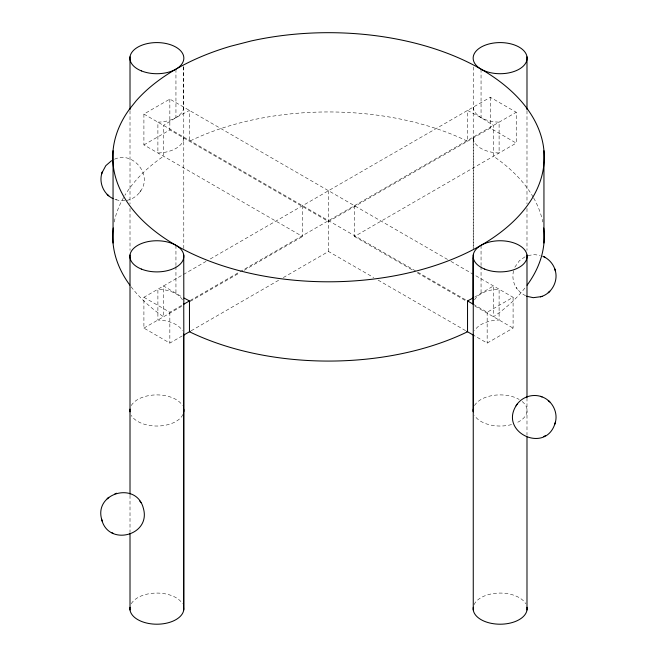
<?xml version="1.0" encoding="UTF-8"?>
<svg xmlns="http://www.w3.org/2000/svg" width="657" height="657" viewBox="0 0 657 657"><rect width="100%" height="100%" fill="white"/><g stroke="black" fill="none" stroke-linecap="round" stroke-linejoin="round"><path stroke-width="0.49" stroke-dasharray="3.29 2.46" d="M183.788 248.494L183.755 66.874M473.212 248.494L473.245 66.612M183.82 138.011L183.738 138.783A26.97 15.571 0 0 1 159.224 152.933L157.894 152.982L157.894 122.153L159.224 122.103A26.97 15.571 0 0 0 183.738 107.953L183.82 107.181M513.56 270.766C512.049 276.687 513.133 283.241 516.64 288.267M514.833 267.194L519.416 260.689L525.419 256.558M140.36 191.384C153.04 174.943 132.755 150.338 114.211 159.364M126.834 200.41C132.18 199.309 137.099 196.147 140.187 191.63M139.621 192.452L140.951 190.53M533.18 197.133A215.742 124.559 0 0 0 496.166 158.123L493.473 156.235L493.473 125.413L481.055 117.603L467.538 110.433L467.538 141.263L464.277 139.711A215.742 124.559 0 0 0 192.723 139.711L189.462 141.263L189.462 110.433L175.945 117.603L163.527 125.413L163.527 156.235L160.834 158.123A215.742 124.559 0 0 0 124.863 195.367M474.748 297.104L493.473 285.951L493.473 316.781L496.166 314.9A215.742 124.559 0 0 0 525.896 286.772M302.565 205.682L302.565 236.512L143.908 144.91L143.908 114.08L169.843 99.108L447.499 259.416M143.908 144.91L169.843 129.938L328.5 221.54L490.303 128.123L516.238 143.095L516.238 112.265L490.303 97.293L209.501 259.416M182.252 335.916L169.843 343.085L143.908 328.106L143.908 297.284L206.035 261.412M143.908 297.284L169.843 312.256L182.252 305.094M190.226 300.487L516.238 112.265M143.908 328.106L182.129 306.047M190.095 301.44L239.69 272.811M244.067 270.282L302.565 236.512M191.113 330.8L278.905 280.112M283.298 277.583L328.5 251.483L373.702 277.583M354.435 205.682L354.435 236.512L516.238 143.095M473.18 304.183L487.157 312.256L513.092 297.284L513.092 328.106L487.157 343.085L473.18 335.013M528.006 255.573L534.051 254.588L540.194 255.359M124.789 200.714L119.541 200.623L113.973 199.055M114.942 199.441L115.657 199.679M115.952 199.777L116.568 199.983M525.641 295.839L520.484 292.587L516.049 287.413M131.104 286.772A215.742 124.559 0 0 0 160.834 314.9L163.527 316.781L163.527 285.951L182.252 297.104M450.965 261.412L513.092 297.284M143.908 114.08L466.774 300.487M354.435 236.512L412.933 270.282M417.31 272.811L466.905 301.44M474.871 306.047L513.092 328.106M378.095 280.112L465.887 330.8M516.813 288.513L517.379 289.335M473.18 107.181L473.262 107.953A26.97 15.571 0 0 0 497.776 122.103L499.106 122.153L499.106 152.982L497.776 152.933A26.97 15.571 0 0 1 473.262 138.783L473.18 138.011M526.988 110.721L526.988 203.916M526.988 208.376L526.988 250.366M526.988 397.846L526.988 435.221M490.303 97.293L490.303 128.123M487.157 312.256L487.157 343.085M481.055 69.166L481.055 117.603M481.055 245.316L481.055 265.502M481.055 266.512L481.055 293.761M473.262 138.783L473.262 248.346M328.5 190.711L328.5 251.483M183.738 66.571L183.738 107.953M175.945 69.166L175.945 117.603M175.945 245.316L175.945 265.502M175.945 266.512L175.945 293.761M169.843 99.108L169.843 129.938M169.843 312.256L169.843 343.085M130.012 110.721L130.012 203.916M130.012 208.376L130.012 250.366M130.012 495.288L130.012 532.515M114.228 221.992A215.742 124.559 0 0 1 124.337 196.246M533.689 198.02A215.742 124.559 0 0 1 542.772 221.992M474.526 299.871A26.97 15.571 0 0 1 497.776 289.261L499.106 289.211L499.106 320.041L497.776 320.082A26.97 15.571 0 0 0 474.526 330.701M182.474 299.871A26.97 15.571 0 0 0 159.224 289.261L157.894 289.211L157.894 320.041L159.224 320.082A26.97 15.571 0 0 1 182.474 330.701M522.216 401.534A26.97 15.571 0 0 1 515.597 423.223M511.524 424.578A26.97 15.571 0 0 1 474.526 415.364M474.526 405.566A26.97 15.571 0 0 1 519.194 399.456M182.925 414.493A26.97 15.571 0 0 1 157.655 426.032A26.97 15.571 0 0 1 131.277 415.364M131.277 405.566A26.97 15.571 0 0 1 156.875 394.898A26.97 15.571 0 0 1 182.474 405.566M131.277 603.742A26.97 15.571 0 0 1 156.875 593.066A26.97 15.571 0 0 1 182.474 603.742M474.075 604.612A26.97 15.571 0 0 1 499.345 593.074A26.97 15.571 0 0 1 525.723 603.742"/><path stroke-width="0.99" d="M183.738 610L183.738 334.241L183.738 607.282A26.97 15.571 0 0 1 156.875 624.207A26.97 15.571 0 0 1 130.012 607.282M473.18 304.183L473.262 257.684L473.262 411.824A26.97 15.571 0 0 1 473.262 409.106M101.892 173.144C98.764 182.876 103.814 194.316 113.07 198.636M555.108 423.19C558.59 412.522 552.061 399.957 541.343 396.647M102.007 172.775L105.802 165.671L111.55 160.702M516.64 404.95C498.302 431.904 545.326 454.463 554.993 423.551M101.597 174.121L102.303 171.814M554.697 424.512L555.403 422.205M516.813 404.696C522.151 396.729 533.156 393.362 542.058 396.885M516.049 405.796L517.379 403.883M101.597 519.096C107.855 546.838 151.324 535.759 143.374 508.329C136.516 480.735 93.228 492.849 101.892 520.073M541.343 296.562C552.061 293.26 558.59 280.695 555.108 270.027M107.14 498.852L107.912 498.146M108.052 498.014L108.775 497.349M548.225 292.751L548.948 292.086M549.088 291.954L549.86 291.248M184.026 304.068L189.339 300.996M184.026 334.898L190.226 331.317M543.709 436.552L545.45 435.624M472.941 298.056L467.538 300.931L467.538 331.752L464.277 333.313A215.742 124.559 0 0 1 192.731 333.313L189.462 331.752L189.462 300.931L184.059 298.056M526.594 296.233L533.262 297.678L541.048 296.66M116.568 493.235L114.942 493.777M540.432 296.865L542.058 296.323M540.432 396.343L541.048 396.557M542.789 256.246C549.006 258.833 553.818 264.467 555.403 271.012M543.709 256.665L545.45 257.593M111.55 532.507L113.291 533.435M467.661 300.996L472.974 304.068M466.774 331.317L472.974 334.898M548.225 400.466L548.948 401.131M549.088 401.255L549.86 401.969M107.14 194.365L107.912 195.072M108.052 195.195L108.775 195.86M139.621 500.765L140.187 501.587M140.36 501.833L140.951 502.687M554.697 268.705L554.993 269.666M102.007 520.434L102.303 521.395M183.738 303.411L183.82 335.013M473.237 334.429L473.262 610M183.738 254.965L183.82 304.183M543.947 150.724L543.947 243.033M526.988 56.798L526.988 109.694M526.988 254.965L526.988 397.485M526.988 436.913L526.988 610M473.262 254.965L473.262 303.411M130.012 56.798L130.012 109.694M130.012 254.965L130.012 494.269M130.012 533.541L130.012 610M113.053 150.724L113.053 243.033M543.741 227.987A215.742 124.559 0 0 1 527.095 285.179M129.905 285.179A215.742 124.559 0 0 1 113.259 227.987M130.012 411.824A26.97 15.571 0 0 1 130.012 409.106M183.738 409.106A26.97 15.571 0 0 1 183.738 411.824M526.988 607.282A26.97 15.571 0 0 1 500.125 624.207A26.97 15.571 0 0 1 473.262 607.282M129.429 109.226L127.08 112.602A215.742 124.559 0 0 0 175.945 245.316A215.742 124.559 0 0 0 405.812 273.526L411.66 272.17A215.742 124.559 0 0 0 527.571 205.255L529.92 201.88A215.742 124.559 0 0 0 481.055 69.166A215.742 124.559 0 0 0 251.188 40.956L230.55 46.253A215.742 124.559 0 0 0 136.27 100.693L129.429 109.226M484.652 70.907A26.97 15.571 0 0 0 526.988 59.508A26.97 15.571 0 0 0 488.726 44.044A26.97 15.571 0 0 0 484.652 70.907M484.652 269.083A26.97 15.571 0 0 0 526.988 257.684A26.97 15.571 0 0 0 488.726 242.211A26.97 15.571 0 0 0 484.652 269.083M141.403 269.083A26.97 15.571 0 0 0 183.738 257.684A26.97 15.571 0 0 0 145.476 242.211A26.97 15.571 0 0 0 141.403 269.083M141.403 70.907A26.97 15.571 0 0 0 183.738 59.508A26.97 15.571 0 0 0 145.476 44.044A26.97 15.571 0 0 0 141.403 70.907"/></g></svg>
